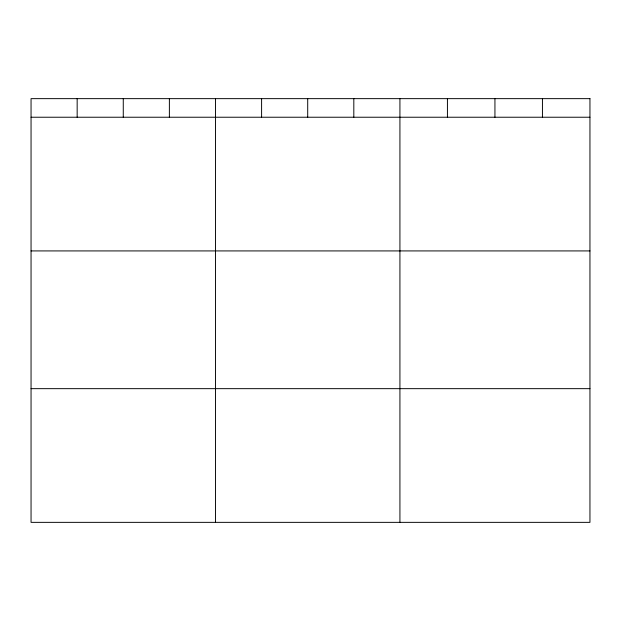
<?xml version="1.0" encoding="UTF-8"?>
<svg xmlns="http://www.w3.org/2000/svg" width="621" height="621" viewBox="0 0 621 621"><rect width="100%" height="100%" fill="white"/><g stroke="black" fill="none" stroke-linecap="round" stroke-linejoin="round"><path stroke-width="0.93" d="M31.05 117.229L589.95 117.229M31.05 250.923L589.95 250.923M31.05 388.661L589.95 388.661M542.443 98.646L542.443 117.229M494.937 98.646L494.937 117.229M447.43 98.646L447.43 117.229M399.924 98.646L399.924 522.354M353.815 98.646L353.815 117.229M307.705 98.646L307.705 117.229M261.596 98.646L261.596 117.229M215.487 98.646L215.487 522.354M169.378 98.646L169.378 117.229M123.269 98.646L123.269 117.229M77.159 98.646L77.159 117.229M589.95 98.646L31.05 98.646L31.05 522.354L589.95 522.354L589.95 98.646"/></g></svg>
